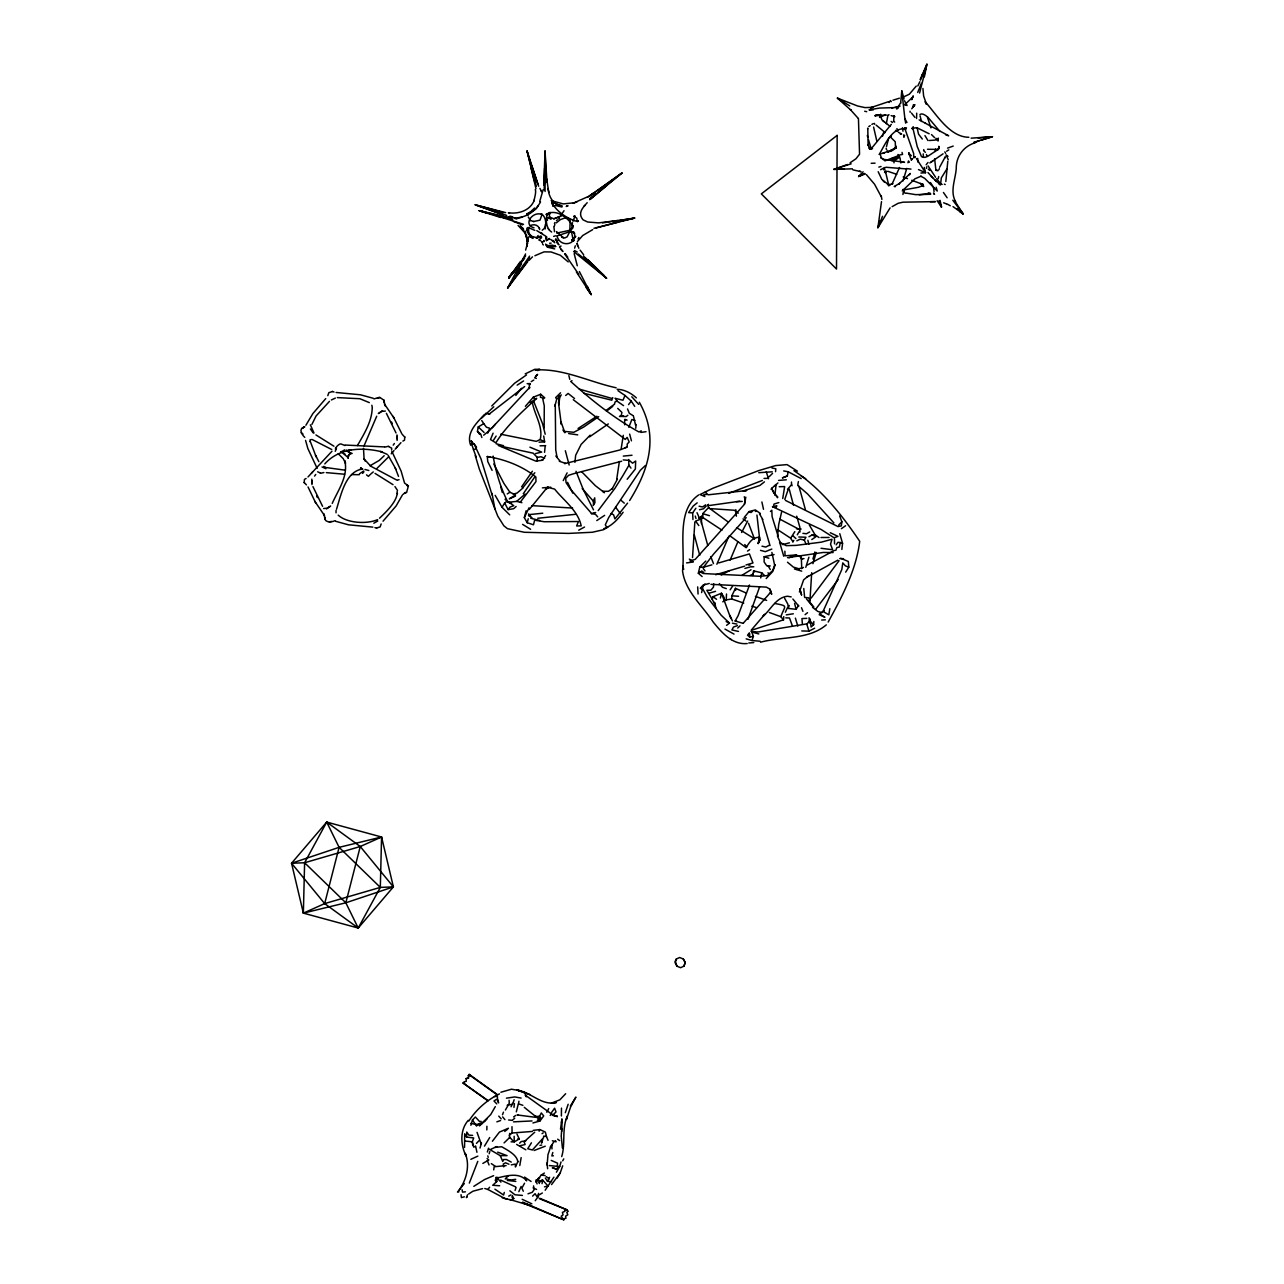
<?xml version="1.0" encoding="UTF-8"?>
<svg xmlns="http://www.w3.org/2000/svg" width="1284" height="1284" viewBox="0 0 1284 1284"><rect width="100%" height="100%" fill="white"/><g stroke="black" fill="none" stroke-linecap="round" stroke-linejoin="round"><path stroke-width="1.5" d="M332.331 391.62L328.832 392.647L327.805 395.665M381.155 523.936L380.128 526.938L376.629 527.965M701.465 523.567L701.465 516.216L701.241 521.609L707.789 545.556M627.218 446.415L627.218 444.055L629.176 441.969L627.154 437.395L625.276 439.417L573.258 399.693M624.65 424.811L624.682 419.547L625.822 419.515M774.059 554.511L764.157 556.742L764.124 561.975L766.741 565.779L770.223 565.923M809.963 600.463L811.697 572.712M545.09 191.476L545.042 150.982L546.984 182.167M553.902 226.867L554.511 231.714M525.638 250.091L527.435 243.35L526.472 234.683M544.577 168.397L544.191 189.775M947.801 161.222L945.826 181.525M537.21 461.277L537.258 457.377L533.229 453.204L500.744 446.158M572.873 226.69L572.664 225.294L572.937 227.91L569.342 230.382L556.726 233.11M707.966 504.644L708.575 507.613L702.717 513.664L702.974 517.629L721.961 530.148M486.829 1129.904L486.909 1126.261M880.664 115.143L881.819 119.733L890.197 126.458M303.361 913.133L304.613 862.752L326.714 822.081L381.573 837.007L393.385 886.891L358.22 928.043L303.361 913.133L291.548 863.249L326.714 822.081L360.258 846.525L393.385 886.891L345.829 902.796L303.361 913.133L324.675 903.599L380.321 887.388L393.385 886.891M380.321 887.388L381.573 837.007L339.104 847.344L291.548 863.249L324.675 903.599L358.22 928.043L380.321 887.388L339.104 847.344L326.714 822.081M464.551 1147.479L464.696 1133.756L466.541 1137.062L473.684 1137.945L472.303 1141.845L472.769 1145.44M544.962 167.177L544.336 184.366M561.702 1131.477L562.055 1122.216M692.525 557.577L694.853 521.866M743.741 603.095L731.736 598.97L731.832 595.824L735.475 588.329L745.956 592.903M934.078 191.605L933.452 187.191L930.419 182.505M881.498 201.652L877.903 227.733L890.101 207.896M544.143 427.829L544.272 405.84L542.811 399.147L544.753 397.831L540.676 394.252L533.309 397.173L525.381 406.306M561.028 1161.924L559.68 1166.514L557.4 1166.354L557.529 1163.16L551.205 1160.399M543.854 185.024L545.042 150.982L545.812 174.319M497.694 1101.832L497.373 1096.376L494.436 1096.504M466.541 1137.062L466.782 1132.055L468.901 1135.136L472.608 1135.393M708.351 506.201L708.447 504.307M783.754 616.625L783.593 619.947L780.881 616.721L769.341 612.5M810.14 618.936L811.103 626.993L813.623 624.73L813.831 621.472M571.492 229.948L572.471 222.71M561.477 1108.108L561.381 1115.957M926.534 168.381L926.631 166.808M724.015 600.8L724.224 597.734L721.48 593.24L713.021 596.691L712.267 599.387L715.365 605.422L714.45 602.34L715.99 608.07M885.334 172.618L885.43 171.302L888.897 185.923L888.367 184.88M320.39 473.026L317.646 471.79M388.57 446.575L391.636 448.116L391.652 449.817M703.118 585.552L701.61 592.614M916.712 113.169L916.567 118.497M336.568 509.122C340.998 494.789 345.3 473.186 360.788 469.286L362.65 469.27M534 227.814C522.797 224.909 532.379 210.833 541.768 214.428L541.158 214.139C545.074 214.605 548.653 226.642 542.217 230.189M335.028 520.678C331.529 522.492 324.098 522.829 324.996 517.372M561.814 1128.411L561.22 1136.179L562.408 1148.089M527.403 243.43L527.531 239.53L527.58 240.862L525.156 233.142L518.094 225.422M311.835 479.141L311.787 483.266M397.125 440.444L397.173 436.335M543.581 1137.335L543.694 1136.099L546.486 1136.517L548.043 1140.32M887.902 115.367L886.329 123.778M538.285 1195.95L538.526 1193.382M713.76 583.803L713.439 587.205L710.806 590.255L706.826 590.271L712.267 599.387M775.536 471.661L775.825 468.772L771.989 468.018M895.847 148.222L896.184 146.28L894.274 149.249M312.044 480.874L311.964 484.63M396.917 438.727L396.997 434.955M544.544 452.337L545.106 446.848M635.724 428.278L636.126 424.458M911.752 180.258L921.703 183.997L920.5 183.468L922.987 184.768L923.661 186.565L921.591 183.676L922.987 186.292L923.308 184.27L922.249 185.939L923.003 185.538L918.445 187.287L903.968 189.888M480.007 1148.056L481.484 1143.001M574.911 462.368L575.665 455.274L581.138 444.392L590.191 435.164M900.63 103.266L901.785 90.939L904.032 98.964M561.477 1122.874L561.927 1118.878L560.498 1129.23M841.855 549.44L842.561 543.309L839.784 533.679M513.953 1107.402L514.419 1103.566M774.862 495.191L776.001 485.721M363.5 448.325L364.078 458.95M558.781 404.974L559.856 396.323M542.057 1183.639L542.538 1179.964L539.745 1181.216M493.714 1169.901L494.131 1166.755L506.105 1165.599M839.64 515.895L841.871 521.769L841.309 525.91L838.003 526.584L785.407 500.375M512.958 1140.866L509.828 1137.351L509.636 1138.33L509.411 1135.265L512.075 1133.002L511.979 1126.678M518.287 1104.063L516.312 1111.864M900.87 162.988L899.956 157.691M616.753 478.996L619.386 461.518M623.286 435.324L621.103 449.288M902.941 194.478L903.246 192.423L905.685 193.21M518.929 1101.255L518.527 1103.839L522.861 1105.331M614.554 403.401L615.357 401.587L617.139 401.218L623.575 405.648M782.742 498.513L784.652 486.572L779.211 486.716M911.913 98.419L911.72 99.687L913.261 95.883L911.704 99.061L912.41 97.407L904.722 104.726L905.958 104.55L904.514 104.502M812.933 563.66L816.239 552.473M499.669 1185.758L492.703 1185.276L496.731 1181.601L497.325 1178.166L496.122 1177.251M829.849 608.664L828.806 614.827L823.044 611.457L819.449 613.848L824.906 617.235L819.192 614.715M519.795 1165.535L521.16 1157.59M744.559 504.323L745.795 497.165M526.857 246.56L527.451 243.19M479.686 434.377L477.439 431.328L478.258 426.93L483.747 423.656L486.459 427.235L489.75 428.23L487.711 433.109M538.622 1118.268L541.302 1112.939L543.71 1115.924L539.97 1120.98L532.924 1122.97M867.599 129.058L867.775 128.111L868.144 145.413L868.016 144.562L869.766 149.137L869.156 148.142L871.21 149.153L869.926 148.96L872.526 148.463L871.001 148.976L891.305 124.371M509.411 1135.265L509.764 1133.355M758.186 543.533L759.438 537.049L759.791 540.227L758.186 543.533L759.422 540.516M559.744 396.178L558.476 402.502L561.285 424.25L560.98 421.778L564.88 432.74L562.922 429.996M782.598 477.857L787.333 475.947L788.183 471.774L783.689 470.923M569.823 231.024L570.16 220.334M924.368 76.879L926.92 64.2L922.153 75.178M760.722 577.928L761.765 572.841L753.612 570.834L752.601 575.489M886.474 146.713L888.689 138.126M528.735 227.83L528.591 232.982L530.918 237.171M545.331 1178.038L547.498 1181.328L549.6 1177.3M903.037 180.867L906.777 168.397M518.848 1191.68L521.127 1186.464M720.388 598.023L721.48 593.24L730.853 618.535M545.251 228.937L546.133 219.163M702.123 576.564L698.336 573.258L699.796 566.998L705.799 561.06M564.029 210.704L560.273 216.21L553.821 218.874M543.148 189.711L539.697 201.588M781.603 512.123L778.698 524.562L777.526 536.327L781.025 544.047M799.402 592.02L803.607 579.87L808.711 575.649M938.187 178.701L938.7 176.502M500.712 434.217L536.279 441.359L540.195 439.529C543.405 426.882 534.545 414.876 532.379 402.598M842.561 543.309L840.346 542.538L839.271 547.048L836.863 547.562L835.772 550.451M534.321 199.967C532.282 205.809 537.017 191.557 535.235 189.631M364.014 445.901L376.726 416.209M780.881 616.721C784.604 605.454 789.211 606.192 774.75 603.48M934.993 151.448L935.603 149.04M545.556 489.108L549.375 487.727L554.608 489.092C563.917 500.664 578.169 510.839 581.203 525.894L576.628 525.958L578.442 521.529L544.239 521.737L534.642 520.181L533.486 524.787L527.21 522.732L528.238 518.736M324.675 903.599L339.104 847.344M358.22 928.043L345.829 902.796L360.258 846.525L381.573 837.007M554.897 406.065L556.758 398.923L555.635 397.639L560.562 392.792M527.21 522.732L524.321 517.612L526.135 510.711M546.294 240.734L549.52 238.776M504.291 1192.419L503.601 1195.035L494.902 1189.161M812.949 559.022L814.875 551.992M552.81 1152.47L551.831 1155.921L553.388 1155.777M919.601 93.042L926.92 64.2L920.628 79.977M944.96 157.868L945.265 156.825L939.615 167.273M541.623 237.668L538.798 239.964L540.917 240.91M404.572 492.751L406.563 492.623L408.408 485.866L404.572 483.089L401.122 471.084L391.813 451.246M489.156 1153.738L489.814 1151.491M907.932 162.795L908.478 160.965L909.345 162.249M779.5 542.137L786.273 545.668L796.096 545.379L821.455 542.137L832 539.248L830.523 544.159L832.626 549.745L821.022 548.284M880.054 220.752L877.903 227.733L882.525 216.29M335.461 449.239C335.14 447.346 339.891 442.964 341.127 444.007L344.963 445.516M574.622 248.133L575.328 245.822M882.509 136.216L883.809 132.108M805.79 567.303L808.904 557.208M311.916 424.394L316.089 415.968L329.458 401.378M487.342 1152.005L488.546 1148.185M513.215 1102.635L514.146 1099.746M554.271 226.273L554.881 224.411M798.568 605.406L796.128 609.322L788.264 608.423L789.227 605.47M748.042 619.177L759.566 587.061M496.266 1177.492L495.255 1180.526L496.731 1181.601M561.718 1156.579C565.666 1143.402 561.589 1129.134 567.287 1116.069L566.421 1119.487L570.481 1107.257L575.89 1097.098L570.369 1105.925M676.267 959.084L675.079 962.663L676.941 966.21L680.616 967.703L683.987 966.114L685.191 962.535L683.313 959.004L679.637 957.495L676.267 959.084L675.288 961.218L676.941 966.21M683.987 966.114L685.191 962.535L683.313 959.004M515.061 1190.461L516.104 1187.363M572.905 221.121L575.104 216.161M921.366 83.396L917.707 92.464M569.518 232.26L567.095 236.866L564.623 238.022L561.766 236.946L563.419 237.845L556.502 231.553M565.313 1112.682L568.17 1104.256M784.797 499.348L788.055 489.846M746.181 638.87L751.959 640.523L753.403 636.334L751.766 632.081L758.748 631.872L807.042 623.847L810.092 620.429L809.498 622.949L809.048 617.7M893.68 121.402L893.905 115.72L894.884 116.651L891.16 115.624M551.558 1184.586L560.193 1172.966L562.697 1165.84M900.662 102.897L896.649 108.963L898.543 107.487L879.54 108.065L869.011 109.862L873.264 109.894M542.763 1139.486L541.479 1143.113L541.96 1142.102M477.792 1161.362L469.318 1183.094M496.122 442.418C506.554 425.662 522.139 411.779 536.696 398.329L530.148 402.775M914.946 156.921L913.726 157.595L913.678 153.599L904.674 128.079L906.135 129.074C892.508 126.49 885.495 143.68 879.765 153.486L881.643 158.333L880.92 157.675L883.745 159.778L882.894 159.264L904.562 162.33L902.572 162.153M775.247 564.655L772.775 571.412L766.195 578.57M525.589 253.927L507.613 288.114L527.708 261.695M467.52 1194.762L466.429 1197.651L467.087 1196.832M730.098 560.145L737.915 541.688M502.493 1114.737L503.472 1112.169M336.28 449.015L335.236 451.294M475.241 455.547L479.333 469.093L497.775 516.168L503.826 525.766L507.469 528.671L524.37 532.282L568.555 533.406L592.406 532.25L603.464 529.714L607.749 527.226M584.14 393.353L611.794 400.207L612.773 397.639M560.723 395.97L561.172 394.798M628.823 427.315L631.84 419.563L634.97 420.285M899.522 167.498L892.107 184.013L892.861 183.628L889.234 184.864L890.358 184.623L887.501 184.302L888.737 184.896L881.819 179.375L878.176 171.703M749.503 585.039L738.139 615.662L735.154 620.991L736.823 621.296M728.959 536.07L716.857 564.238M493.104 433.189L490.504 439.545L495.415 442.595M495.303 1106.615L490.729 1114.544L479.43 1125.843L487.262 1118.637M505.414 1110.018L509.267 1103.245L509.09 1100.324M529.056 507.79L524.321 517.612M912.314 128.609L913.213 127.1L912.314 128.609L912.747 127.565L917.257 146.633L921.559 156.76L924.913 157.402L927.915 156.215L937.85 149.618L936.951 150.388L939.246 147.596L938.861 146.328L938.652 148.575L939.246 147.596M593.529 504.805L593.32 501.129L594.717 497.839L594.925 502.654L593.208 505.495M618.037 390.737L625.003 395.488L622.981 400.223L614.956 398.249M798.391 481.548L797.701 485.384L807.668 494.035L833.878 522.893M540.676 394.252L540.436 397.286L543.036 398.088M920.082 79.672L922.474 74.151M790.88 537.852L794.828 531.656M722.764 601.827L726.23 599.885L726.503 594.01M735.604 590.431L735.475 588.329M496.86 1146.58L495.03 1147.382L501.691 1146.756C507.822 1150.32 517.003 1154.91 517.789 1161.715L515.43 1166.995L515.333 1164.074L511.257 1164.877M883.553 169.809L884.564 167.578L880.583 169.729M904.642 135.253L903.872 137.292L903.631 134.916M741.59 532.459L747.641 521.079M785.343 612.227L787.429 607.781M524.562 1183.222L521.882 1188.117L523.294 1191.231M575.826 236.336L571.733 240.429L573.755 240.301L571.669 240.108M511.048 1106.76L512.765 1103.229M880.551 116.491L880.07 117.502L880.615 114.244M917.803 85.964L919.89 81.711M554.447 223.496L554.929 222.501M528.912 213.433L534.593 208.008M563.243 480.585L567.111 472.881M470.875 1125.282L472.464 1120.001L475.385 1117.016L479.927 1121.911M528.575 237.203L527.596 241.504L525.108 232.276M546.823 1112.265L548.701 1108.606M545.17 1190.252L553.902 1177.187M539.745 1177.733L535.958 1181.858L541.142 1175.165L544.384 1173.03M537.338 236.898L538.092 235.47M938.781 169.825L939.39 168.685M629.609 500.583C649.271 468.901 658.724 436.56 639.32 402.261M611.938 489.22L617.411 479.173M562.697 1160.832L563.772 1158.89M348.911 454.729L347.964 458.003L348.542 455.178L348.157 457.971L347.868 456.542L348.141 457.553L341.335 451.952L342.314 451.808L341.175 451.968M516.104 273.428L521.577 263.766M539.441 1119.664L540.564 1117.69L539.055 1115.908M332.235 503.392C338.157 490.039 348.558 475.915 344.754 460.667L345.573 463.315L343.245 458.677L338.27 453.75M363.87 471.886L362.618 473.395M556.421 1172.212L559.68 1166.514L556.052 1169.034L552.281 1167.91M929.375 140.502L935.057 140.1L938.331 138.367L937.288 140.133L937.978 138.929L938.106 140.999L935.908 138.287M546.519 240.493L546.085 236.529M578.025 238.984L578.875 237.508M628.646 459.512L628.919 465.273L622.788 475.834L614.859 488.434L598.183 510.615M402.261 495.223L396.178 505.88L383.017 521.208M509.716 514.868L502.044 507.324L504.66 502.879L507.405 501.193L513.777 505.687L510.021 507.068L508.095 509.62L504.66 502.879M797.284 534.818L799.418 531.175M805.999 544.063L804.298 540.05L805.935 537.242L798.776 536.985M911.768 108.787L913.598 106.09L912.796 107.326M511.931 272.593L508.753 277.938L514.756 271.213M700.775 517.372L699.395 519.683L695.591 521.063L698.833 525.589M557.079 1178.15L560.193 1172.966M484.469 1146.13L489.686 1137.544M561.076 246.047L559.984 246.448M546.486 1136.517L545.363 1132.119L539.922 1129.567L539.103 1131.188M536.182 208.778L540.532 202.005M557.577 398.618L559.246 395.937M845.691 572.15L848.804 567.127L848.323 561.461L840.651 558.299M947.03 168.75L941.332 177.882L940.626 183.901M531.448 1142.792L527.724 1148.731L532.379 1149.983L543.533 1137.736M493.313 440.54L496.122 436.062M911.528 159.826L912.314 158.558L911.207 160.131M517.58 272.401L519.651 269.126M533.502 201.957C528.847 211.041 517.901 214.139 508.368 212.775L509.459 212.887M515.59 275.514L507.613 288.114L529.586 256.126M534.513 477.311L523.294 493.73M459.415 1189.69C466.606 1179.338 470.121 1165.342 465.225 1153.305L465.964 1155.841C460.571 1144.718 459.672 1130.161 468.275 1120.306M332.283 391.331L334.017 392.037M498.208 445.436L535.829 461.117L542.618 460.218L545.588 455.595M376.629 528.334L374.944 527.563M363.661 471.019L359.408 473.876M730.147 589.821L732.586 586.146M468.837 1121.028C476.22 1109.44 487.15 1099.923 499.46 1093.888M710.951 584.332L766.388 587.125L769.854 589.099L770.833 591.41L768.939 594.251L743.163 623.318M839.078 560.707L811.119 598.103M828.164 622.066C841.935 597.06 856.316 569.823 859.702 541.318C841.919 514.82 820.733 488.321 793.929 470.682M535.958 1181.858L538.429 1178.263M532.395 471.244L521.561 486.909M889.122 102.495L890.454 100.569L891.289 101.645M913.71 157.755L915.091 156.792L913.999 157.434M553.837 1141.829L550.387 1147.222L550.868 1146.211L547.979 1154.653L547.128 1165.07M692.943 519.555L692.654 512.878L695.88 508.255M517.629 274.583L529.554 258.1M909.345 174.785L910.308 173.452L898.736 184.126L899.619 183.339L894.242 186.517L895.413 186.645M703.327 567.48L713.487 554.19L746.197 517.596M551.59 1112.442L554.624 1108.188L556.004 1111.96L552.393 1115.459M836.141 544.849L837.954 542.297L840.346 542.538M314.564 476.091L315.752 474.47M393.209 445.131L394.397 443.494M916.246 86.076L909.377 94.197L903.792 96.814M535.235 1200.684L537.514 1197.539L535.075 1193.687L532.619 1196.11M577.415 241.553L582.727 235.518L592.726 229.611M534.818 472.737L522.909 487.631M516.409 275.578L519.795 271.02M522.042 267.971L524.289 264.937M558.283 240.028L556.614 241.697M529.281 509.443L547.899 486.668M610.975 513.536L613.575 514.772L614.924 518.945L627.571 503.135M520.501 261.39L508.753 277.938L524.61 258.373M628.55 404.62L631.23 401.073L625.003 395.488M305.897 425.245L312.815 413.657L325.751 398.586M890.294 137.179L891.433 135.687M357.417 445.564C363.95 434.152 371.83 421.714 372.2 408.232M519.073 264.552L508.753 277.938L525.686 255.805M492.398 1141.251L499.396 1132.119L508.432 1128.219M623.125 512.252C618.118 518.993 611.986 525.958 603.817 528.687M749.326 632.9L747.529 635.195L749.744 637.057L753.403 636.334M792.742 541.8L793.849 540.371M515.831 395.424L521.464 388.298M926.133 164.801L928.011 162.442M627.17 479.253L635.355 468.997L635.676 461.036L632.563 463.187L629.353 460.41L623.205 459.913M751.22 630.171L764.815 614.266L762.856 616.464C770.962 609.643 775.825 597.525 787.493 596.241L791.185 596.899M464.31 1183.559L457.505 1192.066L458.982 1191.745M308 476.942L331.962 451.246M395.151 449.191L400.961 442.659M484.79 1188.503L487.824 1189.433L489.621 1187.235M815.629 609.338L838.163 579.614M912.94 107.118L914.994 104.79L913.117 105.144L914.224 105.513M393.995 450.54L391.203 453.83M481.853 417.942L493.778 406.771M744.206 517.468L749.053 511.578L755.377 509.909L760.369 513.504L759.534 513.937L762.792 519.49M520.229 502.269L535.974 481.58L535.877 477.006C522.652 466.124 504.098 459.094 487.246 456.542L487.792 461.614L492.093 470.345M538.221 205.729C531.624 214.845 519.49 220.238 508.464 216.884M388.522 456.943L376.998 468.339M509.828 1137.351L504.066 1142.904M474.839 1146.821L475.578 1145.97L476.926 1152.294M587.173 202.695L584.236 206.098L584.862 205.344C580.496 210.415 578.747 214.813 583.08 219.853L587.703 222.02L598.617 222.886L617.941 220.447M312.542 471.982L311.482 473.186M396.419 447.618L397.478 446.415M787.493 489.284L791.554 484.678L791.474 482.046M324.788 463.893C339.153 447.699 362.778 446.928 382.359 451.968L380.465 451.47L387.126 454.327M384.173 455.708L379.358 460.33L370.017 465.771M370.033 474.711L368.428 476.364L366.518 474.839M492.189 427.733L495.383 424.185M404.797 437.154L402.55 434.73M304.164 482.447L306.411 484.871M565.65 1093.727L559.84 1099.842L551.398 1103.116L556.373 1102.491C541.639 1106.134 531.046 1091.994 517.067 1090.084L530.276 1094.69M484.598 414.315C477.022 422.645 465.771 432.724 470.682 445.275M838.693 525.108L841.871 521.769M476.444 1143.386L478.996 1140.706M550.194 1115.443L551.574 1113.998L557.352 1116.711M505.222 1178.921L508.368 1175.646M902.235 190.979L914.962 178.797L921.093 176.181M519.635 1143.193L521.224 1141.556L525.75 1140.834L524.145 1141.781L525.108 1144.525L519.571 1145.842M528.912 260.475L532.507 256.848M863.137 171.799L858.627 176.518L865.272 173.934M491.788 405.969L514.547 383.29L526.536 374.912M542.362 242.291L543.726 241.135M769.1 476.781L772.551 473.395M774.461 486.299L777.911 482.928M770.978 489.22L775.857 484.485M913.855 105.994L912.94 106.877L913.967 105.882M556.229 222.935L560.402 219.596L566.051 217.558M737.754 628.02L739.969 625.87M477.841 1156.114L470.859 1159.324M320.422 473.314L323.873 472.544M526.408 230.703L526.954 230.125C527.242 228.953 527.981 235.421 531.464 236.673L530.485 236.128L532.764 237.026L529.297 236.625M645.387 465.53L640.379 470.233L608.793 517.388L605.294 524.851L606.578 526.922M534.706 1132.247L524.145 1141.781M589.581 199.646L622.002 172.955L590.046 195.666M536.006 375.827L537.563 374.382L534.642 377.801L536.359 378.411M512.942 1119.841L514.707 1118.204M516.136 506.474L513.68 508.705L508.095 509.62M770.448 511.497L771.812 510.246L772.101 516.649L778.12 536.166M408.376 485.946L407.253 485.561M589.837 198.667L595.198 193.852M698.336 573.258L701.77 570.963L703.68 572.471M556.486 220.623L557.368 219.837M590.207 199.405L607.107 185.201M370.723 474.037L373.275 471.934M403.015 494.404L405.343 492.558M826.302 624.859C808.374 640.042 782.116 636.302 760.529 642.209M523.021 487.92L517.179 492.976L513.295 494.179M379.021 413.111L382.504 410.639M329.94 506.49L326.457 508.946M936.951 139.555L938.331 138.367M511.562 503.184L508.095 502.317L516.666 501.386L525.172 494.051M547.482 239.659L549.408 238.455M540.564 1117.69L537.37 1120.418L539.97 1120.98M540.339 236.063L537.193 238.022M379.502 518.206C386.869 511.321 396.435 501.835 397.302 493.104L397.334 493.923L397.141 491.499M752.488 511.289L750.979 512.541L749.053 511.578M524.642 386.58L488.899 414.299M614.667 404.059L605.984 410.511M805.084 614.667L807.524 612.693M304.79 437.363C302.27 435.276 298.402 429 303.329 427.636L304.517 426.657M483.683 435.164L489.653 430.381L529.811 387.27L529.233 388.603L529.393 383.627L530.34 384.51M627.828 415.262L626.223 416.546L619.482 416.401L621.055 416.225L621.938 412.437L617.716 408.376M697.164 502.863L693.248 506.008L688.609 512.621L692.654 512.878M378.298 413.576L381.765 411.394L385.361 411.089M330.662 506.008L327.195 508.207L323.6 508.512M485.561 1120.418L481.596 1123.564L476.396 1125.105L479.943 1124.254L475.305 1124.286M602.356 188.668L622.002 172.955L588.505 196.821M764.429 481.853L759.919 485.432L743.308 490.969L746.614 490.536L708.287 494.805M539.28 1182.548L542.538 1179.964L548.011 1186.031L544.496 1186.833M504.74 1131.445L507.645 1129.166M721.223 575.007L729.489 570.626M606.786 410.992L612.757 406.354M344.754 449.849L341.046 451.904M861.612 174.207L858.627 176.518L864.581 173.42M943.066 153.823L931.125 162.041L932.81 161.014M726.567 625.324L729.472 623.093L721.11 615.148L707.243 597.06L702.862 589.115L701.257 589.163M534.706 209.918L526.633 213.93L528.029 215.311M704.98 583.963L700.31 588.345L703.199 585.087L709.25 583.466M497.727 1177.3L496.619 1178.134C506.345 1175.903 519.201 1171.811 526.697 1180.831L525.06 1177.669M758.716 537.29C752.408 537.498 748.925 542.779 746.181 547.722L730.676 536.375M771.828 549.054L765.376 551.655L760.513 550.371M350.644 453.284L349.601 454.054L352.137 453.429L348.638 452.128L349.697 452.883M513.584 1116.968L515.703 1115.427M612.596 488.337L608.488 491.291L602.565 491.307L604.491 492.703L595.359 485.689L581.62 471.677M929.841 162.972L931.446 161.848M596.899 416.241L578.057 428.471M701.658 516.296L698.705 518.367L702.974 517.629M841.389 528.687L845.61 525.734M608.311 423.913L589.533 436.865M598.713 416.674L583.594 427.107L573.804 432.291L564.109 431.36M558.444 219.034L559.439 218.344M747.513 551.093L749.615 549.664M879.556 117.293L885.318 114.95M811.793 539.537L815.822 536.824L812.146 534.914L808.952 536.744M587.558 197.03L593.802 192.841M596.787 520.582L604.636 515.365M468.66 1194.008L472.913 1191.215L482.591 1188.631M824.264 610.654L823.044 611.457L841.822 569.518L842.802 562.89L845.418 565.875L848.804 567.127M517.163 385.136L523.583 380.963M542.041 1133.66L543.212 1132.889M946.629 151.255L948.796 149.875M892.139 206.644L898.158 203.289L902.989 202.182L935.506 201.62L930.306 201.684M377.769 521.015L373.821 523.214M473.828 1186.336L484.614 1179.514L493.634 1175.679M552.73 206.243L555.683 205.536L561.975 207.029M531.207 381.653L533.775 380.032M837.826 560.145L806.833 577.19M868.786 126.554L870.215 125.655M525.204 373.885L534.754 369.327L539.89 369.359L535.572 369.969C563.291 368.267 589.388 381.99 616.143 387.784M507.244 493.923L509.909 492.253L515.638 494.886L509.283 498.818L515.478 496.138M850.12 162.763L856.011 158.734L859.558 154.176L858.45 118.545M884.596 172.441L886.217 171.446M482.848 1163.432L488.835 1159.95L487.085 1158.569M556.807 235.951L568.86 232.035L573.386 231.906L574.622 233.479L573.932 232.195C578.586 244.329 561.06 248.39 557.208 236.77M876.458 115.127L875.239 115.881L877.454 114.661L874.95 115.72L886.554 115.046M742.232 575.12L751.028 569.743M529.827 225.84C533.39 223.898 537.675 224.475 539.521 228.52M698.689 494.934C675.753 510.502 685.415 547.144 682.542 570.979C685.223 591.362 702.38 605.534 713.118 621.954C721.624 632.37 732.201 645.017 747.208 643.541M787.509 557.657L823.221 552.457L833.123 552.553M511.064 1141.829L514.21 1141.893L519.282 1138.956L516.971 1134.109M538.959 1194.971L542.362 1192.996M534.818 230.366L528.125 227.445L526.857 228.295L528.43 232.998L531.849 236.352L537.691 237.957L535.926 237.733L541.27 236.497M508.721 1196.174L510.855 1194.939M540.211 237.107L541.527 236.336M871.884 124.42L873.345 123.569M900.341 134.146L901.609 133.985L898.319 132.236M809.674 531.945L806.464 533.759L802.917 533.358M571.99 380.69L570.706 381.428C591.507 400.271 614.442 418.44 639.047 432.018L641.246 430.846M306.106 478.499L304.436 479.397L304.196 482.752M402.855 441.102L404.524 440.203L404.765 436.849M891.866 150.742L893.536 149.827M561.092 216.097L562.344 215.407M303.987 426.994L301.852 428.391M331.368 399.966L335.349 398.104M377.592 519.635C366.71 524.466 346.632 523.086 338.19 515.141M578.715 530.18L584.525 527.05M522.636 1202.113L561.557 1218.933L562.601 1218.372L561.22 1216.173L563.05 1214.889L562.424 1212.369L564.896 1211.358L564.607 1209.737L567.047 1209.881L539.2 1198.598M534.882 255.725L544.031 251.873L551.077 251.953L560.338 255.259L568.218 261.92M301.194 432.804L302.976 434.008M587.253 196.966L573.21 203.193L576.933 201.925M566.276 206.483L567.303 206.098M303.329 427.636L304.741 426.914M801.762 630.942L808.952 631.134L814.65 628.213M769.309 545.235L765.794 547.032L761.99 546.182M806.737 624.008L808.952 631.134M834.472 550.403L807.443 564.96M705.205 492.093L707.757 494.42L703.793 494.565L704.836 496.539L700.037 494.533L712.781 488.289L758.459 470.682L775.68 465.562L787.044 464.615L797.428 471.148M500.904 1092.235L511.449 1089.217L519.522 1090.598M796.818 540.805L800.221 539.152L804.298 540.05M560.001 216.659L553.966 218.745L549.231 217.06M888.046 115.239L889.042 114.79M975.567 142.62C963.674 146.103 956.05 156.247 956.243 168.557C955.456 179.567 949.679 191.476 955.697 201.829M750.177 575.441L753.226 574.076M490.809 1149.292L495.335 1147.254M884.836 160.901L899.346 155.3M899.089 157.547L893.648 161.142L894.45 159.697L895.221 159.264L893.889 160.388L894.017 162.859M911.784 128.432L916.792 127.662L929.151 133.761M751.991 630.123L782.999 619.995M891 151.143L887.79 151.801M786.257 614.875L793.335 613.784M534.112 1150.512L545.251 1146.211M847.488 164.496L833.733 169.392L844.39 168.846M476.236 457.104L473.507 449.721L476.284 448.63M715.541 591.33L708.784 593.288M782.454 477.825L787.333 475.947M879.026 154.385L891.144 150.421L890.326 150.693L896.055 147.451L895.574 148.511L895.237 141.738L890.422 137.003M789.034 557.802L795.422 555.378L800.574 556.084L801.97 559.278M947.56 148.125L953.209 146.071M762.375 480.441L728.782 493.361M973.818 142.797L979.275 140.775M574.75 216.033L573.643 216.29L576.773 218.12L577.318 221.634L578.33 221.008L575.938 221.105C566.581 218.184 557.737 212.133 552.409 203.803L553.131 204.991L551.735 201.588L552.666 205.007M851.18 163.822L833.733 169.392L852.383 168.83M737.449 625.613L733.469 627.073L731.896 629.962L738.493 631.439M496.86 1121.847L500.567 1120.531M527.997 1193.799L532.202 1192.354L534 1189.915L533.55 1185.918M383.9 400.223L379.615 397.254L373.933 398.907M892.926 100.216L899.362 98.21M888.624 101.645L870.311 107.808L873.168 107.342L864.967 107.599L857.648 106.01L837.393 98.13L851.099 110.296L850.265 109.493L858.161 118.305M973.85 142.267L992.452 136.698L971.137 138.174M404.909 492.976L405.712 492.494M593.946 228.279L634.681 218.071L602.581 222.886M553.677 236.4L555.619 235.775M512.204 1199.112L513.76 1198.614L512.3 1195.468M711.898 564.848L702.46 567.512M715.718 574.734L744.608 566.18M596.129 227.974L617.443 222.292M377.432 398.168L379.823 397.671M331.529 521.432L329.137 521.93M980.896 140.293L992.452 136.698L978.151 137.998M778.826 502.59L773.979 504.082L773.514 506.345L776.997 505.944L774.653 507.453L772.535 506.666L776.226 507.1M466.012 1078.56L468.435 1077.838M884.853 171.928L886.923 171.318M924.255 167.434L925.555 172.714L920.933 173.051M388.603 446.222L385.088 447.057M796.626 569.438L803.479 567.448M291.548 863.249L304.613 862.752L360.258 846.525M309.925 439.947L311.434 439.513M746.02 564.944L752.97 562.97L749.423 553.918L718.719 562.938M878.834 167.113L881.033 166.487M883.809 153.101L884.58 152.876L882.798 153.374M625.148 447.667L627.138 447.105L619.723 450.026L564.527 463.652M397.526 480.104L399.051 479.686M548.124 247.475L555.876 246.544M744.897 568.411L751.975 566.469M621.665 461.229L573.948 473.603L568.587 475.305L565.714 478.338L566.051 482.575L570.176 488.835L591.796 513.744M782.71 544.641L789.435 542.811M574.413 202.776L563.243 203.915L551.173 200.625M537.258 457.377L541.078 456.751L544.625 458.292M464.423 1196.8L461.405 1197.587L461.052 1194.698M894.884 107.326L900.132 106.107M919.264 194.815L930.515 193.483L928.204 192.857M535.572 453.557L541.688 452.08L529.923 447.185M919.922 114.517C923.34 111.692 930.451 120.038 927.497 117.133M548.204 239.241L549.103 239.017M699.539 509.732L703.455 508.801L706.136 506.185L705.654 504.853L702.589 506.955L699.074 506.217M346.648 450.684L349.087 450.154M899.667 156.407L894.418 158.606L895.173 158.093L892.059 160.869L892.364 158.012M359.873 469.43L362.602 468.837M517.773 218.152L522.09 217.221M615.1 222.453L634.681 218.071L612.645 221.65M709.683 505.463L739.744 501.225M348.237 450.604L350.869 450.058M930.707 194.269L915.685 194.654L906.472 193.146M900.357 154.834L902.572 154.417L902.026 152.395M539.986 1145.376L541.72 1145.039M507.164 1105.267L512.573 1104.24M927.497 149.265L938.636 149.425M518.367 1114.721L517.099 1114.929L535.444 1117.305M726.23 599.885L731.736 598.97M555.812 455.981L560.081 461.149M786.338 479.799L778.553 480.425M506.426 1098.173L514.74 1096.937L521.127 1098.061M337.339 397.607L359.905 398.73L369.327 402.614M686.555 562.922L693.376 561.959M555.314 245.581L548.124 245.806L545.684 244.49L547.177 247.058M640.844 432.403L646.013 431.713M515.735 1179.322L507.308 1180.445L515.831 1181.392M548.541 218.039L550.708 218.762L549.295 215.953L550.098 212.342L547.032 214.717L547.787 213.947C545.475 216.611 545.379 228.408 551.622 232.051M572.776 239.964L573.675 240.846L572.664 238.936L573.563 240.83M592.935 512.91L595.664 512.573M758.78 472.689L772.246 471.806M799.563 555.747L801.376 558.925L803.961 558.62M533.213 1130.369L539.922 1129.567M537.755 518.271L575.665 514.29M529.024 514.627L542.763 513.215M936.245 170.371L937.288 170.274M512.075 1133.002L532.427 1131.429M465.434 1191.825L462.545 1192.114L462.079 1189.722M623.286 456.093L632.017 455.242M796.658 554.881L785.102 555.812L784.861 551.173M542.41 487.856L550.772 487.198M748.797 642.979L753.804 642.578M345.284 445.05L384.43 446.912M532.025 1120.948L513.52 1121.847M812.146 534.914L815.019 534.722L819.032 537.563M548.862 245.421L552.923 245.276M539.055 442.178L544.625 441.857L543.726 435.998M821.664 620.028L825.339 619.835M806.817 618.342L801.954 618.583L802.339 623.607M549.584 243.222L551.125 243.157M871.194 163.309L875.062 163.148M551.558 245.934L552.601 245.886M736.454 501.675L742.232 501.434M468.227 1075.559L470.217 1075.494L496.587 1094.401M799.739 556.116L800.574 556.084M553.998 1116.101L557.336 1116.005M540.05 445.821L545.684 445.66M527.13 383.691L529.955 383.611M565.682 395.472L568.138 393.45L574.526 398.522M518.495 1161.49L517.789 1161.715M546.84 214.444L545.957 214.46C555.731 208.377 567.576 217.253 572.696 225.535M764.028 478.418L767.96 478.37M523.984 1092.732L525.028 1092.716L526.312 1096.809L525.188 1095.091L551.574 1113.998M820.974 537.498L829.079 537.466M755.297 511.385L756.148 511.385M359.231 474.711L351.527 474.582M839.72 558.604L843.524 558.684M751.959 566.758L753.772 566.806M785.776 617.861L789.483 617.989L792.453 626.014M572.568 508.063L532.058 505.639M950.256 205.729L946.629 203.771M796.497 528.799L801.136 529.04M904.498 127.726L906.472 127.838M533.502 221.538L539.97 220.19L542.121 214.235M344.882 470.137L326.601 467.617M326.329 472.624L344.577 474.245M731.832 595.824L738.573 596.274M541.671 460.153L542.618 460.218M464.728 1140.995L472.303 1141.845L473.732 1147.19M554.704 248.903L549.504 247.635L545.62 244.233M710.887 508.673L734.32 510.246L738.268 513.183M748.572 565.008L750.097 565.137M534.674 1116.181L538.14 1116.47M541.142 1175.165L545.058 1175.486M617.171 389.309C624.345 389.453 631.134 393.113 636.35 397.88M549.295 1165.551L557.4 1166.354M522.395 1195.42L514.964 1194.778L509.844 1190.798M751.959 640.523L760.096 641.246M753.018 632.193L751.766 632.081L758.844 633.927M547.498 1181.328L551.558 1181.697M489.22 1149.212L500.214 1155.616L507.052 1155.648L497.662 1152.149M508.576 1119.985L512.22 1120.338M699.796 566.998L702.155 567.239M968.842 137.276C949.662 137.179 936.309 114.067 925.154 101.725L926.518 104.357L923.613 95.963L922.923 88.468M735.154 620.991L742.666 623.221M945.602 134.74L948.683 135.783L925.266 123.168M907.724 168.702L910.982 169.103M325.045 519.506L323.905 513.76M512.3 1200.347L504.644 1198.373L487.824 1189.433M336.087 392.471L360.499 394.798L373.291 398.297M372.874 527.13L348.462 524.803L335.67 521.288M885.816 167.257L906.44 168.926M568.652 433.559L577.72 434.859M530.693 518.206L539.649 520.485M750.979 631.439L754.783 632.017M891.722 108.081L892.717 108.225M553.083 203.241L554.287 203.418M692.814 561.349L690.054 560.915L695.27 559.359L744.094 504.724L745.346 500.68L744.287 496.731M487.246 456.542L489.894 456.96M822.049 612.645L817.828 611.441L812.547 607.364M852.929 169.873L861.034 171.671L859.445 171.221M591.33 513.6L595.471 514.322L597.67 516.842M336.488 448.18L335.445 447.939M364.977 469.495L368.861 470.506M732.426 623.205L736.872 624.072M533.871 221.554L529.65 220.238L530.452 220.575L528.27 216.98M483.41 211.555L479.205 210.688L500.744 217.494M470.763 1123.388L474.245 1124.11M485.641 413.336L489.702 414.218M312.189 439.529L331.753 449.528M864.694 111.243L866.716 111.692M920.805 176.213L924.705 178.348L937.24 191.043L936.164 187.255M510.486 217.766L479.205 210.688L486.572 213.016M396.772 480.088L370.707 466.172L364.03 458.869L365.314 461.245M624.682 419.547L627.122 420.109M887.95 171.334L896.714 174.335M551.221 218.922L548.717 218.023M512.701 219.436L479.205 210.688L501.065 216.611M509.844 216.145L512.798 216.868M505.671 212.63L475.176 204.782L503.168 214.91M516.666 501.386L521.898 502.686M555.474 203.658L562.023 206.114M514.788 218.473L516.874 219.002M561.718 205.617C553.195 204.798 548.798 196.837 548.059 188.555L549.038 192.44M944.318 184.126L945.217 184.559M496.089 443.734L503.569 445.692M502.879 212.406L475.176 204.782L503.376 214.669M552.361 1140.77L556.1 1141.813L555.378 1140.609M498.722 216.434L523.503 224.315M579.293 389.1L611.778 398.393M531.512 1205.917L509.78 1199.513M936.518 170.371L937.946 170.788M517.95 1138.571L519.282 1138.956M495.624 215.295L505.19 218.136M702.717 513.664L709.474 515.687M502.285 1197.747L507.18 1199.208M794.395 568.94L801.714 571.155M567.271 217.606L568.266 217.943M799.097 568.844L793.335 567.063L787.509 562.231M764.157 556.742L768.843 558.219M534.882 369.615L537.9 370.578M486.829 1100.051L463.026 1082.99L464.503 1083.471M766.628 600.398L755.457 596.37M751.878 606.144L756.597 607.669M918.493 169.584L925.555 172.714L916.375 158.494M559.294 461.277L565.763 463.412M517.067 1090.084L525.028 1092.716M799.37 529.473L779.773 519.121M531.496 1205.82L522.363 1202.755L563.804 1219.8L563.419 1218.773L565.955 1218.323L565.602 1216.141L567.801 1214.792L566.79 1212.337L568.25 1211.293L566.469 1209.576M489.91 209.244L506.666 215.391M726.327 588.618L722.459 587.269L719.345 583.578M490.167 209.581L500.503 213.24M515.349 1186.769L500.599 1180.06M513.488 221.474L522.604 224.893M929.022 169.697L930.194 170.114L928.332 169.167M907.451 178.636L903.182 176.935M325.911 468.708L322.043 466.991M572.712 220.11L574.076 220.623M939.214 184.366L940.562 184.864L935.201 180.225M772.535 506.666L821.166 529.506L834.054 537.755L837.971 536.375L830.283 532.716M540.195 439.529L544.625 441.857M561.557 1218.933L563.804 1219.8M567.047 1209.881L539.954 1198.341M943.644 202.792L946.228 203.819M531.785 237.909L533.085 238.423M941.589 184.19L940.337 183.676L942.023 184.447M505.896 1178.535L510.165 1180.317M788.183 471.774L801.216 478.611M508.946 1164.219L505.543 1162.79L503.28 1164.042L503.745 1166.867M506.41 501.049L510.727 502.895M533.069 1187.893L536.584 1189.449M923.678 150.388L923.774 149.586M957.254 208.666L963.08 213.818L959.678 211.587M726.15 621.6L729.472 623.093M323.68 466.397L325.735 467.328M898.944 155.187L897.901 154.497M463.026 1082.99L488.209 1100.741M552.923 1167.557L556.052 1169.034M525.862 1149.806L516.633 1144.413M522.171 1199.304L531.833 1203.814M753.965 538.477L736.551 527.596M406.595 485.224L407.67 485.753M699.957 571.813L703.279 573.499L710.534 573.916L760.208 576.291L767.302 575.585L772.711 570.529L774.621 565.201L771.893 552.441M911.367 155.797L908.623 153.069L909.826 155.364L908.703 152.764L910.789 158.751M511.257 1162.1L506.426 1159.5L503.601 1159.548L502.766 1161.426L500.214 1155.616M540.612 232.532L542.426 233.528M925.587 123.328L919.151 119.877M724.978 629.096L733.999 634.103M375.056 473.395L393.032 484.678M333.92 446.206L315.928 434.923M574.51 250.492L577.222 252.033M844.069 102.03L837.393 98.13L849.751 105.898M689.315 559.086L692.092 560.771M902.78 189.855L904.305 191.797M522.604 524.386L530.613 529.297M633.333 415.791L629.353 413.336L627.507 408.938M801.2 475.931L805.694 478.739M545.523 236.047L536.824 230.655M777.783 529.762L790.527 538.108L793.014 541.832M876.073 125.062L885.174 132.573M524.546 1177.091L531.094 1181.457M554.768 242.724L550.708 239.45M491.307 1163.609L495.415 1166.37M729.81 638.597L731.35 639.625M573.611 251.471L606.562 278.227L593.481 265.13M893.455 121.194L894.707 122.076M953.017 206.612L963.08 213.818L954.638 200.769M557.657 1139.197L559.599 1140.609M497.646 1094.803L469.19 1074.387L470.201 1075.703L468.339 1075.735L468.628 1078.03L466.188 1078.817L466.252 1081.337L463.973 1081.818L464.487 1083.68M546.165 1176.593L549.263 1178.84M528.446 515.542L529.714 516.473M524.257 1107.322L539.408 1119.504M713.021 596.691L716.536 599.275M895.542 130.358L896.89 131.353M743.035 518.864L745.94 521.015M947.977 156.375L946.115 154.963L948.282 159.746M728.044 521.898L708.575 507.613L709.571 508.528M905.782 104.582L907.018 105.529L904.514 100.746M884.05 121.755L883.055 121.001M578.153 253.943L583.385 258.052M347.194 450.877L349.232 452.562M344.915 454.022L344.449 453.653M348.221 451.695L346.375 450.106M891.144 121.434L892.524 122.542M505.045 499.283L507.405 501.193C500.311 487.085 495.801 471.629 493.136 456.093M940.787 183.869L936.534 178.701M622.82 415.663L623.671 416.385M584.91 259.336L606.562 278.227L585.103 258.325M477.439 431.328L480.762 434.169L481.837 437.507M511.802 1196.929L513.76 1198.614M478.258 426.93L484.084 432.451M767.992 572.857L768.875 573.611M621.119 500.391L624.281 503.151M552.826 240.333L554.046 241.424M922.297 139.009L918.541 134.13L917.097 127.71M932.682 177.657L931.301 176.389L936.566 181.525M934.559 137.629L931.494 134.563M523.503 229.082L520.197 225.92L523.744 230.237M604.042 275.498L585.456 258.18M584.894 258.485L594.059 267.12M583.546 256.094L596.241 268.131L588.088 259.93M792.998 535.813L795.903 538.606M887.437 151.047L888.48 152.058M761.765 572.841L764.285 575.28M923.597 150.613L925.379 152.331M304.613 862.752L345.829 902.796M866.379 174.608L874.564 184.238L881.193 196.564M558.973 244.875L557.015 242.756M521.946 227.573L523.358 228.985L522.123 227.717M777.767 497.02L773.963 493.216L771.668 488.161M914.914 117.39L911.463 113.04M560.691 249.24L562.954 251.52L559.519 247.058M582.214 488.578L593.32 501.129M792.87 599.034L798.76 606.176M931.959 176.983L927.979 172.554M496.796 1103.903L493.987 1100.998L496.346 1099.377L497.791 1099.923L498.673 1102.908M961.459 212.133L963.08 213.818L952.792 200.224M928.637 118.096L939.968 131.498M884.387 182.151L883.119 180.803M469.19 1074.387L470.217 1075.494M564.687 253.959L578.811 274.423M472.464 1120.001L476.621 1126.1M812.339 606.032L806.432 598.89M811.327 622.21L813.623 624.73M497.325 1178.166L500.937 1182.131M631.792 396.772L638.678 404.348M615.566 507.132L620.092 513.231M498.754 1116.133L501.209 1118.846M388.041 455.226L395.151 467.745L398.505 476.38M542.506 243.992L543.373 244.955M808.904 601.137L813.879 607.011M924.961 135.606L927.979 140.582M528.51 513.921L532.282 518.431M502.654 1116.903L504.933 1119.632M313.135 432.868L310.391 428.936M583.674 254.794L580.095 250.107M753.612 570.834L754.559 572.038M314.018 433.045L310.359 424.827M394.942 486.556L397.51 490.456M744.784 544.528L746.646 546.952M386.388 413.304L396.018 432.981M322.573 506.297L312.943 486.62M703.311 568.635L705.012 570.882M569.101 218.569L569.711 219.371M401.956 434.008L393.145 416.401M934.254 194.301L933.516 193.049L934.575 194.285M476.541 447.201L473.973 443.686L480.938 458.677L492.093 494.982M473.668 444.216L471.116 440.717L473.395 444.28M628.919 465.273L630.974 468.13M555.844 238.696L558.588 244.409M586.194 287.584L591.17 294.566L587.414 286.396M943.451 192.488L947.143 197.784M565.233 253.686L567.753 257.265M772.454 490.456L777.542 497.743M533.309 397.173L534.529 398.923M815.019 534.722L809.369 525.06M509.909 492.253L503.906 483.426L493.81 464.022M937.127 200.705L941.509 207.125L940.081 200.4M631.23 401.073L634.729 406.354M935.571 177.288L928.091 165.909M308.032 486.957L315.816 503.2M576.372 271.951L591.17 294.566L579.373 271.534M481.725 420.494L483.747 423.656M541.254 191.011L541.72 191.781L539.89 188.379M586.483 286.942L591.17 294.566L586.323 285.818M697.003 512.669L699.09 517.388M767.96 565.618L770.272 569.47M944.799 151.881L945.666 153.374M615.614 398.57L617.139 401.218M495.159 495.335L502.044 507.324M548.236 228.632L548.814 229.643M541.752 241.777L542.329 242.788M713.471 563.612L710.774 556.614M784.604 598.232L787.862 604.186L788.264 608.423M318.865 461.678L315.511 455.29L316.49 457.136M902.219 96.428L901.785 90.939L904.883 118.658L906.969 122.494M593.497 509.844L583.161 489.268L576.018 471.292M577.094 243.591L578.843 248.245M394.172 418.311L384.381 403.898M314.789 501.29L324.579 515.687M903.085 189.342L903.952 191.059M791.554 484.678L792.084 485.737M315.703 455.627L310.086 440.958L310.182 441.808M537.707 1195.26L538.542 1196.993M524.995 231.248L525.75 232.821M567.608 482.367L572.712 493.104M392.278 423.592L391.572 422.051M316.683 495.993L317.389 497.55M395.857 469.318L395.151 467.745M729.938 615.453L732.41 620.878M766.243 471.806L768.57 478.772M810.092 601.072L808.631 597.83L804.619 597.429L803.768 588.473M795.39 618.118L797.813 626.094M748.524 523.278L754.543 539.087M940 203.578L941.509 207.125L939.053 200.561M896.922 128.577L897.789 130.856M538.654 186.244L527.034 150.934L534.353 180.803M533.711 401.314L542.618 423.864L545.202 434.233M487.342 1160.672L489.043 1164.973M801.489 607.701L802.933 611.377M555.635 240.509L555.426 239.594M538.06 184.495L531.785 165.893M886.104 148.366L886.666 149.875M477.038 1132.344L481.339 1144.301M577.286 265.772L574.173 253.67M546.856 217.429L547.128 218.184M930.948 127.902L927.594 117.679M573.097 239.867L571.46 231.377M385.056 405.84L383.916 400.094L383.964 402.229M769.854 589.099L771.668 594.315L770.833 591.41M480.874 1121.189L481.773 1123.805M770.031 545.604L762.279 519.217M545.941 236.962L546.294 239.45M870.857 147.756L868.498 139.747M471.517 443.542L473.507 449.721M926.406 154.449L927.048 156.455M779.853 543.036L783.738 556.229M798.905 486.138L805.405 509.668M694.323 534.995L699.732 555.282M535.733 180.145L527.034 150.934L532.122 171.221M695.27 516.088L695.976 518.527M876.763 140.839L873.601 127.084M500.824 487.118L502.317 492.51M867.294 135.526L867.807 137.372M920.05 115.849L921.527 121.466M535.99 1179.964L537.049 1183.88M565.345 450.732L569.165 465.033M794.571 603.416L796.128 609.322M629.658 434.12L631.439 440.829M807.845 540.243L808.888 544.207M487.808 1155.857L488.209 1157.366M531.48 166.631L536.311 186.196M531.046 165.813L533.63 176.133M935.908 170.29L934.64 158.847M796.706 516.168L799.836 527.178L799.964 531.977M789.211 489.043L793.48 505.174M530.709 166.583L535.99 188.812M317.148 468.355L307.855 448.549L305.576 440.412M682.815 565.634L683.698 569.39M568.876 375.538L569.759 379.342M633.526 416.417L635.532 425.116M923.437 157.45L923.228 153.871M491.997 493.345L494.982 509.25M546.567 236.593L546.791 237.604M534.048 177.866L534.738 180.996M761.894 501.964L763.498 509.299M539.344 228.183L539.649 229.563M371.846 405.246L372.328 407.59M902.475 127.71L902.989 131.241M548.252 189.278L546.727 178.941M557.112 457.409L555.731 450.074L555.266 404.508M528.591 232.982L528.366 231.826M538.67 1179.868L539.344 1183.543M904.883 118.658L905.669 123.136M881.241 195.666L881.883 199.469M756.934 515.044L759.791 540.227M547.433 219.596L547.466 220.286M874.452 123.392L874.581 124.275M884.564 167.578L884.853 170.098M910.035 111.226L910.131 112.254M577.222 243.109L577.495 245.742M547.032 1162.839L547.626 1168.729M735.78 509.636L736.39 516.184M917.691 158.381L917.996 162.201M697.677 586.9L698.063 594.027M544.047 240.413L544.111 241.601M801.376 558.925L801.746 568.7M749.647 633.51L749.744 637.057M551.879 1145.28L551.976 1148.955M545.572 224.186L545.604 225.182M545.668 167.546L545.877 181.285M514.162 1136.308L514.21 1141.893M834.504 538.815L834.52 543.806M336.039 510.294L336.039 512.798M837.152 135.382L836.51 269.03L761.332 193.884L837.152 135.382M527.692 239.803L527.628 241.601L527.692 239.803M912.41 97.407L911.592 98.756L912.426 97.552M567.785 205.873L566.613 206.307L567.785 205.873M577.896 221.201L576.949 221.362L577.896 221.201M879.155 114.966L877.662 115.159L879.155 114.966M342.379 451.952L341.512 451.872L342.523 452.08M527.339 213.914L527.194 213.914M361.767 468.724L360.74 467.89L361.767 468.724M801.553 594.909L799.836 589.115L801.553 594.909"/></g></svg>
